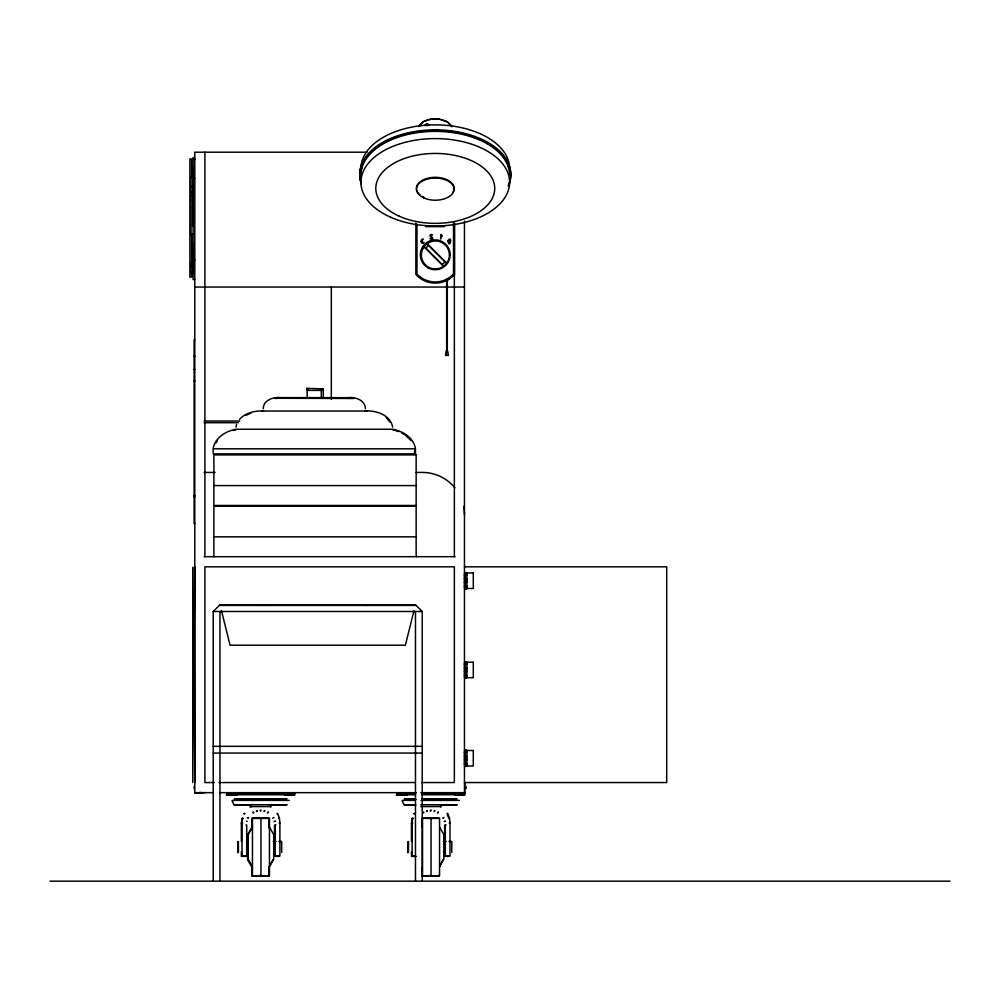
<?xml version="1.0" encoding="UTF-8"?>
<svg xmlns="http://www.w3.org/2000/svg" width="1000" height="1000" viewBox="0 0 1000 1000"><rect width="100%" height="100%" fill="white"/><g stroke="black" fill="none" stroke-linecap="round" stroke-linejoin="round"><path stroke-width="1.5" d="M194.788 566.812L192.763 782.55L192.763 567.288M263.263 408.713C263.075 401.05 271.875 397.2 278.5 397.587M414.5 453.212L414.675 450.613M446.275 355.412L446.538 352.55M241.363 841.413L241.363 823.45L241.85 818.413L242.562 818.575M245.975 824.938L246.7 824.987L246.7 856.05L242.037 856.05L242.037 823.112L242.525 818.075L243.238 818.25M411.45 841.413L411.45 823.45L411.938 818.413L412.65 818.575M415.238 856.05L412.125 856.05L412.125 823.112L412.612 818.075L413.325 818.25M321.262 397.688L321.4 389.4M306.55 389.663L306.75 388.387L323.288 388.888L321.763 390.4L307.538 390.375M446.325 351.125L445.513 355.412L448.45 355.412L447.638 351.125L446.35 351.125M235.95 427.075L236.588 424.387M413.975 610.737L405.363 645.2L230.075 645.2L221.462 610.737M213.275 447.925C215.438 437.4 225.987 431.087 235.888 429.25L392.725 429.25C402.638 431.087 413.175 437.4 415.35 447.925M263.975 811.55L264.163 810.837M264.65 811.213L264.837 810.5M434.062 811.55L434.25 810.837M434.738 811.213L434.925 810.5M426.475 125.525L427.713 125.538M252.488 826.237L247.537 834.925L247.537 844.35M252.463 827.138L248.212 834.587L248.212 859.312L252.463 866.762M269.5 865.863L273.038 859.65M268.762 868L273.712 859.312L273.712 834.587L268.762 825.9M439.588 865.863L443.125 859.65M439.55 866.762L443.8 859.312L443.8 834.587L439.55 827.138M267.413 812.975L267.787 812.337M268.087 812.638L268.463 812M437.5 812.975L437.875 812.337M438.175 812.638L438.537 812M215.975 442.975L217.488 440.613M423.275 247.987L424.113 246.9L425.8 248.113L442.262 264.575L443.475 266.275L442.388 267.113M425.8 248.113L428.512 245.4L444.988 261.863L446.675 263.075L447.512 261.988M444.988 261.863L442.262 264.575M213.225 881.162L213.225 611.487L219.963 604.75L415.475 604.75L422.212 611.487L422.212 881.162M239.525 419.387C245.487 412.663 254.925 410.588 263.575 411.025L261.788 411.025L366.825 411.025L365.037 411.025C376.1 410.2 390.325 414.812 392.663 427.075M423.175 122.013L420.625 124.763A12.138 7.138 0 0 0 420.25 125.763M428.512 245.4L427.3 243.7L428.4 242.862A14 14 0 0 1 449.387 254.988A14 14 0 0 1 428.4 267.113A14 14 0 0 1 428.4 242.862M449.162 279.062L444.8 281.212M272.638 818.188L273.95 817.487M442.725 818.188L443.363 817.825M443.4 817.85L444.038 817.487M276.95 813.7L277.587 813.35L279.4 818.075L279.887 823.112L279.887 856.05L275.225 856.05L275.225 824.987L275.95 824.938M447.038 813.7L447.675 813.35L449.487 818.075L449.975 823.112L449.975 856.05L445.312 856.05L445.312 824.987L446.037 824.938M245.987 415.262L251.137 413.025M424.475 121.225L427.625 119.938M274.738 821.3L275.45 821.1M274.062 821.637L274.775 821.438M444.825 821.3L445.525 821.1M444.15 821.637L444.85 821.438M278.688 818.25L279.4 818.075M448.762 818.25L449.487 818.075M233.375 430.525L235.662 430.012M307.775 390.4L308.137 389.387L306.75 388.387M274.887 398.475L278.538 398.263M275.275 825.275L274.55 825.325L274.55 840.85M445.363 825.275L444.637 825.325L444.637 840.85M279.15 823.15L279.887 823.112M449.237 823.15L449.975 823.112M365.35 408.713C365.475 400.588 355.85 396.812 348.913 397.688L277.238 397.587M353.725 398.475L277.275 398.263M260.963 817.825L252.463 818.062L252.463 875.837L260.963 876.075L269.462 875.837L269.462 818.062L260.963 817.825L260.963 876.075M431.05 817.825L422.537 818.062L422.537 875.837L439.55 875.837L439.55 818.062L431.05 817.825L431.05 876.075M251.788 864.725L251.788 876.175L268.788 876.175L268.788 866.8M421.875 867.712L421.875 876.175L438.875 876.175L438.875 875.188M367.038 152.2L194.788 152.2L194.788 793L204.9 792.663M193.1 158.938L194.788 158.938M193.538 176.6L191.025 176.6L191.025 235.45M191.025 177.675L193.538 177.675M193.1 178.588L194.788 178.588M191.025 186.637L193.538 186.637M191.025 191.912L193.538 191.912M191.025 192.925L193.538 192.925M191.025 195.987L193.538 195.987M425.887 226.612L444.6 226.612M191.025 234.213L193.538 234.213M193.1 259.95L194.788 259.95M191.15 263.9L192.975 263.9L192.975 263.1L191.15 263.1L191.15 272.6L192.975 272.6L192.975 264.425L191.15 264.425M191.15 265.225L192.975 265.225M194.788 279.6L193.1 279.6L193.1 157.375M194.788 287.038L464.462 287.038M194.788 339.913L194.112 339.913L194.112 523.575L194.788 523.575M194.112 356.238L194.788 356.238M194.112 356.488L194.788 356.488M194.112 369.525L194.788 369.525M194.112 380.962L194.788 380.962M350.112 397.587L351.375 397.587M350.075 398.263L351.337 398.263M204.1 421.025L239.775 421.025M204.1 422.7L238.225 422.7M204.137 472.425L215.05 472.425M416.087 472.425L422.325 472.425A42.138 42.138 0 0 1 454.9 487.837M213.9 485.575L416.15 485.575M194.112 495.588L194.788 495.588M194.112 496.85L194.788 496.85M213.9 536.812L416.15 536.812M204.15 556.7L455.112 556.7M464.462 566.812L666.712 566.812L666.712 782.55L464.462 782.55M465.387 572.638L466.087 572.638M464.412 574.987L466.887 574.987M464.412 578.713L466.887 578.688M464.412 582.413L466.887 582.413M464.412 586.125L466.887 586.125M465.387 588.825L466.087 588.825M213.225 611.487L422.212 611.487M465.387 661.85L466.087 661.85M464.412 664.2L466.887 664.2M464.412 667.925L466.887 667.9M464.412 671.612L466.887 671.612M464.412 675.337L466.887 675.337M465.387 678.037L466.087 678.037M213.225 746.325L422.212 746.325M465.387 750.175L466.087 750.175M464.412 752.513L466.887 752.513M213.225 753.062L422.212 753.062M464.412 756.237L466.887 756.213M464.412 759.938L466.887 759.938M464.412 763.65L466.887 763.65M465.387 766.35L466.087 766.35M194.788 782.55L194.45 566.812M214.262 782.55L204.9 782.55L204.9 566.812L454.35 566.812L454.35 782.55L421.613 782.55M218.938 782.55L415.375 782.55M194.788 792.663L213.5 792.663M219.737 792.663L416.138 792.663M420.812 792.663L464.462 792.663L464.462 221.175M226.875 793.3L295.05 793.3M396.962 793.3L415.55 793.3M421.75 793.3L465.138 793.3M226.875 794.75L295.05 794.75M396.962 794.75L415.55 794.75M421.75 794.75L465.138 794.75M226.2 795.088L237.05 795.088M284.538 795.088L294.375 795.088M396.287 795.088L407.125 795.088M455.163 795.088L464.462 795.088M234.925 798.775L287 798.775M405.012 798.775L415.337 798.775M421.8 798.775L457.075 798.775M234.25 799.112L235.138 799.112M285.438 799.112L286.325 799.112M404.338 799.112L405.225 799.112M455.513 799.112L456.4 799.112M236.238 799.438L285.688 799.438M406.312 799.438L416.125 799.438M421.662 799.438L455.775 799.438M235.562 799.775L236.4 799.775M405.637 799.775L406.488 799.775M232.662 800.375L289.262 800.375M402.75 800.375L415.438 800.375M420.988 800.375L459.338 800.375M232.95 800.713L231.988 800.713L234.088 805.075L250.975 805.075M403.038 800.713L402.075 800.713L404.175 805.075L415.913 805.075M234.762 804.737L287.162 804.737M404.85 804.737L415.238 804.737M420.825 804.737L457.25 804.737M270.863 805.075L286.488 805.075M440.95 805.075L456.575 805.075M420.825 806.562L441.275 806.562L441.275 804.737M251.238 806.9L250.062 806.9L250.062 805.075M273.212 841.475L276.038 841.475M278.875 841.475L281.7 841.475L281.7 852.425M443.3 841.475L446.125 841.475M448.963 841.475L451.788 841.475L451.788 852.425M246.025 856.388L241.363 856.388L241.363 851.838M279.212 856.388L274.55 856.388L274.55 851.725M416.112 856.388L411.45 856.388L411.45 851.838M449.3 856.388L444.637 856.388L444.637 851.725M50 881.162L950 881.162M438.875 818.4L421.875 818.4L421.875 826.862M412.125 823.112L412.85 823.15M411.45 823.45L412.175 823.487M242.037 823.112L242.763 823.15M241.363 823.45L242.087 823.487M392.95 430.012L395.238 430.525M246.475 821.1L247.188 821.3M441.188 119.513L447.35 122.1M396.337 430.875L398.525 431.587M414.412 813.35L415.062 813.7M413.738 813.688L414.387 814.038M244.325 813.35L244.975 813.7M243.65 813.688L244.3 814.038M401.613 432.925L404.45 434.513M247.975 817.487L248.612 817.85M247.3 817.825L247.938 818.188M405.312 435.125L411.138 440.613M386.163 417.638L389.963 422.075M427.3 243.7L446.675 263.075M424.113 246.9L443.475 266.275M448.413 122.975L449.837 124.875M423.55 812L423.913 812.638M422.875 812.337L423.237 812.975M253.463 812L253.837 812.638M252.787 812.337L253.162 812.975M252.488 868.337L247.537 859.65L247.537 849.688M447.45 814.862L448.812 818.413M427.163 810.5L427.35 811.213M426.488 810.837L426.688 811.55M257.075 810.5L257.275 811.213M256.413 810.837L256.6 811.55M466.887 572.975L466.887 588.488M466.887 662.188L466.887 677.7M466.887 750.5L466.887 766.012M466.4 572.975L466.55 574.987M466.55 578.688L466.4 582.413M466.55 586.125L466.4 588.488M466.55 662.188L466.4 664.2M466.55 667.9L466.4 671.612M466.55 675.337L466.4 677.7M466.55 750.5L466.4 752.513M466.4 756.213L466.55 759.938M466.4 763.65L466.55 766.012M466.213 572.975L466.213 574.987M466.213 578.688L466.213 582.413M466.213 586.125L466.213 588.488M466.213 662.188L466.213 664.2M466.213 667.9L466.213 671.612M466.213 675.337L466.213 677.7M466.213 750.5L466.213 752.513M466.213 756.213L466.213 759.938M466.213 763.65L466.213 766.012M466.138 572.975L466.138 574.987M466.138 578.688L466.138 582.413M466.138 586.125L466.138 588.488M466.138 662.188L466.138 664.2M466.138 667.9L466.138 671.612M466.138 675.337L466.138 677.7M466.138 750.5L466.138 752.513M466.138 756.213L466.138 759.938M466.138 763.65L466.138 766.012M466.15 786.562L466.15 788.587M464.925 572.975L464.925 588.488M464.925 662.188L464.925 677.7M464.925 750.5L464.925 766.012M464.8 782.55L464.8 793M464.175 792.575L464.175 793.3M454.637 223.062L454.637 274.45A26.088 26.088 0 0 1 415.85 274.45L415.85 223.062M454.35 274.637L454.35 556.7M453.512 222.862L453.512 273.975L451.287 276.112A24.962 24.962 0 0 1 419.188 276.112L416.975 273.975L416.975 224.412M447.3 278.9L447.3 351.125M446.662 278.9L446.662 351.125M440.6 805.075L440.6 806.9M431.05 809.987L431.05 810.725M430.375 810.325L430.375 811.062M430.375 875.425L430.375 876.413M416.15 556.7L416.15 506.138L213.9 506.138L213.9 556.7M415.475 604.75L415.475 605.425L219.963 605.425L219.963 604.75M415.475 611.487L415.475 881.162M408.488 841.475L408.488 852.425M407.812 841.812L407.812 852.763M397.25 792.913L397.25 793.637M367.275 604.75L367.275 605.425M366.6 604.75L366.6 605.425M331.312 287.038L331.312 399.212M323.288 388.888L323.288 397.688M307.162 389.263L307.162 397.688M271.188 804.737L271.188 806.562L250.738 806.562L250.738 804.737M270.512 805.075L270.512 806.9M269.513 604.75L269.513 605.425M268.837 604.75L268.837 605.425M268.788 827.775L268.788 818.4L251.788 818.4L251.788 829.85M260.963 809.987L260.963 810.725M260.287 810.325L260.287 811.062M260.287 875.425L260.287 876.413M257.838 604.75L257.838 605.425M238.4 841.475L238.4 852.425M237.725 841.812L237.725 852.763M227.162 792.913L227.162 793.637M219.963 611.487L219.963 881.162M204.9 152.2L204.9 556.7M194.4 158.325L194.4 159.838M194.112 786.562L194.112 788.587M192.987 166.412L192.925 192.587M192.662 191.213L192.662 196.887M192.662 197.2L192.662 202.875M192.662 204.613L192.662 226.25M192.512 243.263L192.512 267.387M192.413 243.612L192.413 263.925M191.575 177.6L191.575 158.938L189.887 158.938L189.887 277.137L191.575 277.137L191.575 272.475M191.575 235.138L191.575 263.137M201.1 792.438A3.375 2.387 0 0 1 199.375 792.562M463.65 506.35A42.138 42.138 0 0 1 464.462 514.562M361.488 168.825A74.35 43.7 0 0 1 362.25 166M363.325 163.212A74.35 43.7 0 0 1 365.5 159.125M366.388 157.787A74.35 43.7 0 0 1 369.688 153.65M370.625 152.65A74.35 43.7 0 0 1 375.975 147.875M377.163 146.962A74.35 43.7 0 0 1 379.675 145.213M382.337 143.55A74.35 43.7 0 0 1 388.338 140.338M389.6 139.75A74.35 43.7 0 0 1 404.862 134.362M407.625 133.663A74.35 43.7 0 0 1 410.225 133.088M412.863 132.562A74.35 43.7 0 0 1 415.538 132.1M418.225 131.7A74.35 43.7 0 0 1 423.688 131.075M431.975 130.575A74.35 43.7 0 0 1 438.925 130.588M445.838 130.988A74.35 43.7 0 0 1 452.675 131.75M454.012 131.95A74.35 43.7 0 0 1 463.25 133.75M472 136.25A74.35 43.7 0 0 1 478.812 138.825M480.125 139.388A74.35 43.7 0 0 1 493.938 147.4M496.25 149.238A74.35 43.7 0 0 1 503.75 157.238M504.487 158.3A74.35 43.7 0 0 1 506.938 162.638M507.55 164.025A74.35 43.7 0 0 1 508.9 168.238M360.913 168.863A74.35 43.7 0 0 1 434.762 124.862A74.35 43.7 0 0 1 509.6 168.263M361.325 179.65A74.35 43.7 0 0 1 431.112 131.438A74.35 43.7 0 0 1 509.6 174.762M416.425 188.475A18.837 11.075 0 0 1 438.812 177.525A18.837 11.075 0 0 1 452.713 192.575M423.9 197.225A18.837 11.075 0 0 1 422.038 196.287M420.4 195.2A18.837 11.075 0 0 1 417.912 192.712M417.1 191.337A18.837 11.075 0 0 1 416.6 189.925M361.312 184.013A75.5 44.375 0 0 1 437.225 130.7A75.5 44.375 0 0 1 508.312 186.262M361.312 183.188A75.5 44.375 0 0 1 437.225 129.875A75.5 44.375 0 0 1 508.312 185.438M418.713 126.613A14.175 8.325 0 0 1 419.15 125.463L423.512 121.438L431.325 119.125A16.663 9.8 0 0 1 439.288 119.15L447.062 121.525L451.325 125.575A14.175 8.325 0 0 1 451.725 126.737M428.938 119.5A17.975 10.562 0 0 1 439.625 119.162M426.075 125.463A1.288 1.05 0 0 1 426.45 125.2M425.125 125.475A2.112 1.713 0 0 1 427.938 124.537M428.587 124.9A2.112 1.713 0 0 1 429.062 125.5M424.988 125.588A2.112 1.713 0 0 1 429.162 125.363M448.438 240.825C449.338 247.65 451.225 236.25 448.438 240.825M447.887 240.738C449.975 250.525 452.762 233.738 447.887 240.738M421.138 241.5L421.512 242.875A1.425 1.425 0 0 0 422.275 243.25L422.863 243.263A1.325 1.325 0 0 0 423.95 242.288C420.863 243.575 422.8 240.912 421.912 239.613C426.287 239.3 420.3 238.1 421.138 241.5M430.637 235.162L432.95 238.7L430.012 238.7L432.188 238.175L430.125 236A1.325 1.325 0 0 1 430.037 235.225C432.175 233.238 433.9 235.775 430.637 235.162M440.975 234.525L440.625 238.988L441.163 235.512L442.25 236.175L440.975 234.525M415.438 448.812L213.188 448.812L213.188 453.888L415.438 453.888L415.438 448.812M416.15 454.9L213.9 454.9L213.9 505.462L416.15 505.462L416.15 454.9M473.288 572.975L464.588 572.975L464.588 588.488L473.288 588.488L473.288 572.975M473.288 662.188L464.588 662.188L464.588 677.7L473.288 677.7L473.288 662.188M473.288 750.5L464.588 750.5L464.588 766.012L473.288 766.012L473.288 750.5M465.163 578.713L465.163 574.987L465.125 578.713M465.163 586.125L465.163 582.413L465.125 586.125M465.163 667.925L465.163 664.2L465.125 667.925M465.163 675.337L465.163 671.612L465.125 675.337M465.163 756.237L465.163 752.513L465.125 756.237M465.163 763.65L465.163 759.938L465.125 763.65M423.9 197.963A18.837 11.075 0 0 0 453.95 190.5A18.837 11.075 0 0 0 427.938 178.925A18.837 11.075 0 0 0 423.9 197.963M399.375 216.275A59.475 34.962 0 0 0 494.275 192.725A59.475 34.962 0 0 0 412.125 156.2A59.475 34.962 0 0 0 399.375 216.275M390.4 217.125A74.35 43.7 0 0 0 509.038 187.688A74.35 43.7 0 0 0 406.35 142.025A74.35 43.7 0 0 0 390.4 217.125M427.788 267.712A14.9 14.9 0 0 0 450.15 254.8A14.9 14.9 0 0 0 427.788 241.887A14.9 14.9 0 0 0 427.788 267.712"/></g></svg>
